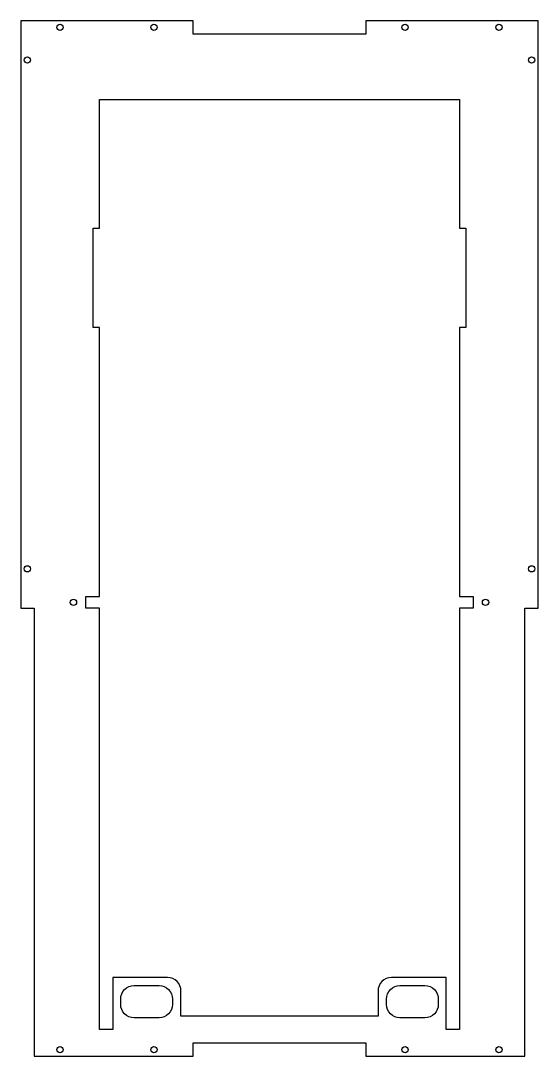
# Model space of a CAD drawing. Header units: millimetres. Extents: x -130 to 130, y -225 to 295.
import ezdxf

# ---------------------------------------------------------------- set-up
doc = ezdxf.new("R2010")
doc.units = ezdxf.units.MM

msp = doc.modelspace()

# ---------------------------------------------------------------- linework, layer by layer
msp.add_lwpolyline([(123.28, -225), (123.28, 0), (130, 0), (130, 295), (43.33, 295), (43.33, 288.28), (-43.33, 288.28), (-43.33, 295), (-130, 295), (-130, 0), (-123.28, 0), (-123.28, -225), (-43.33, -225), (-43.33, -218.28), (43.33, -218.28), (43.33, -225)], close=True)
for points in [[(56.22, -185.5, 0.414214), (49.5, -192.22), (49.5, -204.84), (-49.5, -204.84), (-49.5, -192.22, 0.414214), (-56.22, -185.5), (-83.78, -185.5), (-83.78, -211.56), (-90.5, -211.56), (-90.5, 0), (-97.22, 0), (-97.22, 5.88), (-90.5, 5.88), (-90.5, 140.88), (-93.65, 140.88), (-93.65, 190.88), (-90.5, 190.88), (-90.5, 255.5), (90.5, 255.5), (90.5, 190.88), (93.65, 190.88), (93.65, 140.88), (90.5, 140.88), (90.5, 5.88), (97.22, 5.88), (97.22, 0), (90.5, 0), (90.5, -211.56), (83.78, -211.56), (83.78, -185.5)], [(-79.78, -199), (-79.78, -196.22, -0.414214), (-73.06, -189.5), (-60.5, -189.5, -0.414214), (-53.78, -196.22), (-53.78, -199, -0.414214), (-60.5, -205.72), (-73.06, -205.72, -0.414214)], [(53.78, -199), (53.78, -196.22, -0.414214), (60.5, -189.5), (73.06, -189.5, -0.414214), (79.78, -196.22), (79.78, -199, -0.414214), (73.06, -205.72), (60.5, -205.72, -0.414214)]]:
    msp.add_lwpolyline(points, format="xyb", close=True)
for centre, radius in [((-110.25, 291.64), 1.57), ((-63.08, 291.64), 1.57), ((63.08, 291.64), 1.57), ((110.25, 291.64), 1.57), ((-126.64, 275.25), 1.57), ((126.64, 275.25), 1.57), ((-126.64, 19.75), 1.57), ((126.64, 19.75), 1.57), ((-103.5, 2.94), 1.57), ((103.5, 2.94), 1.57), ((-110.25, -221.64), 1.57), ((-63.08, -221.64), 1.58), ((63.08, -221.64), 1.58), ((110.25, -221.64), 1.57)]:
    msp.add_circle(centre, radius)

doc.saveas('drawing.dxf')
